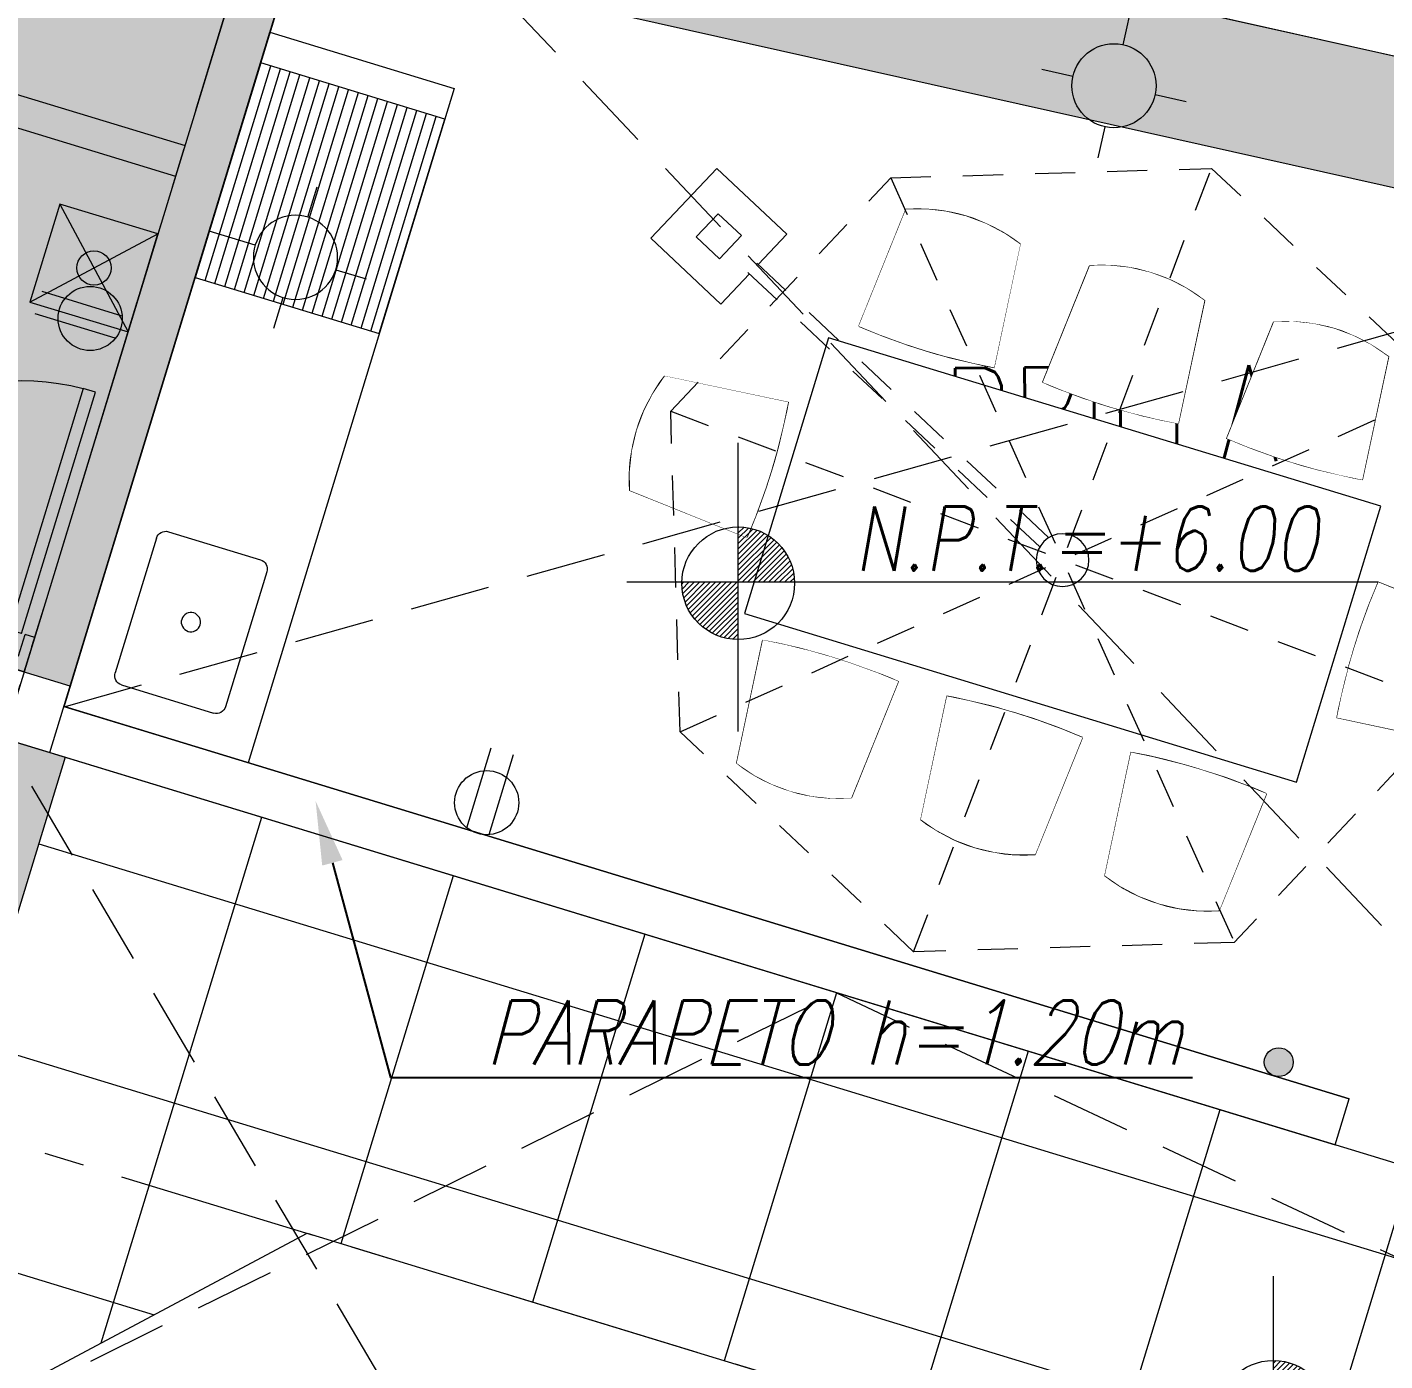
# Model space of a CAD drawing. Header units: millimetres. Extents: x 2471 to 2909, y 1327 to 1568.
# Drawn here: x 2655.52 to 2659.754, y 1510.783 to 1514.944 of the extents above; entities that cross this region are included whole.
import ezdxf
from ezdxf import colors
from ezdxf.entities.mleader import LeaderData, LeaderLine
from ezdxf.enums import TextEntityAlignment as Align
from ezdxf.math import Vec2, Vec3
from ezdxf.xclip import XClip

# ---------------------------------------------------------------- set-up
doc = ezdxf.new("R2010")
doc.units = ezdxf.units.MM
doc.header["$XCLIPFRAME"] = 2
doc.set_wipeout_variables(frame=1)
for name, pattern in [('ACAD_ISO07W100', [3, 0, -3]), ('HIDDEN', [0.375, 0.25, -0.125]), ('PHANTOM', [2.5, 1.25, -0.25, 0.25, -0.25, 0.25, -0.25])]:
    doc.linetypes.add(name, pattern=pattern)
doc.layers.get('0').update_dxf_attribs({"color": 251, "lineweight": 9})
for name, color, linetype, lineweight in [('A-Adoquines', 251, 'Continuous', 13), ('A-EJES', 251, 'PHANTOM', 13), ('A-ESTRUCTURA-HATCH', 251, 'Continuous', 13), ('A-MOBILIARIO', 251, 'Continuous', 13), ('A-MURO ALTO', 251, 'Continuous', 13), ('A-MURO BAJO', 251, 'Continuous', 13), ('A-MUROS', 251, 'Continuous', 13), ('A-PROYECCIONES', 251, 'HIDDEN', 13), ('A-PUERTAS', 251, 'Continuous', 13), ('A_30_DispositivosElect', 251, 'Continuous', 13), ('A_50_TextoAmbiente', 251, 'Continuous', 13), ('A_50_TextoIndicaciones', 251, 'Continuous', 13), ('DLP_VERDE', 251, 'Continuous', 13)]:
    doc.layers.add(name, color=color, linetype=linetype, lineweight=lineweight)
doc.layers.add('DLP_ÁREA COMÚN', color=251, linetype='Continuous', lineweight=13, plot=False)
doc.styles.add('R100-200', font='romans.shx', dxfattribs={"width": 0.8, "height": 0.3})
doc.styles.add('R80', font='romans.shx', dxfattribs={"width": 0.8, "oblique": 15, "height": 0.1})
doc.styles.add('R80-200', font='romans.shx', dxfattribs={"width": 0.8, "oblique": 10, "height": 0.2})
doc.styles.get("Standard").update_dxf_attribs({"font": 'arial.ttf'})

# ---------------------------------------------------------------- blocks, each defined once
blk = doc.blocks.new('TRAZO 2')
at = {"layer": 'A-Adoquines'}
h = blk.add_hatch(color=9, dxfattribs=at)
h.dxf.hatch_style = 1
h.paths.add_polyline_path([(84.93317516823299, 163.6957092331722), (85.1741600978421, 163.8251992370933), (85.86239642486908, 166.0779604893178), (85.67111840817961, 166.1363789904863)])
h.paths.add_polyline_path([(95.69746251052129, 161.819520264864), (95.88873920901096, 161.7610974051058), (96.23925789663917, 162.9086981611326), (96.04798119704355, 162.967120969668)])
h.paths.add_polyline_path([(90.84991845022887, 164.5545270415023), (90.49937970438623, 163.4067679475993), (90.3081068386673, 163.4652033178136), (90.65864043377223, 164.6129455128685)])
at = {"color": 8}
for points in [[(84.47590642314753, 166.501410392113), (95.80887998943217, 163.0401907181367)], [(86.47415570804151, 165.8904036125168), (85.97349699237384, 164.2504441263154)], [(85.77988287544576, 165.8077887175605), (90.57617918751203, 164.3429449973628)], [(87.07192024338292, 165.7079137135297), (86.72152030922007, 164.5601424463093)], [(87.66968477898627, 165.5254238313064), (87.31928484464879, 164.3776525575668)], [(88.2674493145023, 165.3429339425638), (87.91704938039766, 164.1951626678929)], [(85.59002277537365, 165.1861351653934), (90.38631907867966, 163.7212914340198)], [(88.86521385013475, 165.160444044508), (88.51481391588459, 164.012672778219)], [(89.462978385709, 164.9779541548342), (89.11257845154614, 163.8301828959957)], [(90.06074292151607, 164.7954642809927), (89.71034298717859, 163.6476929979399)], [(85.40016267242027, 164.5644816122949), (86.13940720551182, 164.3387078754604)]]:
    blk.add_lwpolyline(points, dxfattribs=at)
blk.add_lwpolyline([(85.8623961895064, 166.077959719114), (85.1741600978421, 163.8251992370933), (84.93317516834941, 163.6957092462108)])
blk = doc.blocks.new('A$C64a6e5d1')
at = {"layer": 'A-EJES', "ltscale": 0.5}
for p, q in [((76.88262106946786, 125.9981031296775), (81.26189353890368, 140.3446000060067)), ((76.34892446326558, 134.5254063131288), (102.9859042136814, 126.3946378026158))]:
    blk.add_line(p, q, dxfattribs=at)
blk = doc.blocks.new('EST P1')
at = {"layer": 'A-ESTRUCTURA-HATCH'}
h = blk.add_hatch(dxfattribs=at)
h.set_pattern_fill('ANSI31', color=256, scale=0.02, angle=-1.27e-14)
h.set_pattern_definition([(44.99999999999999, (-226392.077087921, -8188203.059610654), (-0.04490128060534576, 0.04490128060534578), [])])
h.paths.add_polyline_path([(-3.609998156578513, 5.049997552298009), (-3.610000176762696, 4.849997552111745), (-44.785000133008, 4.84999814722687), (-44.78500010908465, -0.1500023566186428), (-46.9899987593235, -0.1500020446255803), (-46.98999930798891, -11.15000239294022), (-3.609999100328423, -11.15005090925843), (-3.609999100328423, -11.40005090925843), (-47.23999938514316, -11.40005881432444), (-47.23999953552266, 0.1499976431950927), (-45.03499953550636, 0.1499976431950927), (-45.0350001337647, 5.049998153932393)])
h.paths.add_polyline_path([(5.875668717722874, 4.849997540004551), (5.875668724213028, 5.04999746195972), (35.53000006324146, 5.049996703863144), (35.53000006324146, 4.849997698329389)])
h.paths.add_polyline_path([(47.9150172030495, 5.049996227957308), (35.58000069746049, 5.049997348338366), (35.58000069746049, 4.849997348152101), (47.9150167714979, 4.849997607059777)])
h.paths.add_polyline_path([(51.86500159354182, 4.849997512064874), (53.37567124809721, 4.84999814722687), (53.37566821934888, 5.049995731562376), (51.86500180143048, 5.049995731562376)])
edge = h.paths.add_edge_path()
edge.add_arc((63.30066905260901, -0.1500025354325771), 9.699999993899837, 359.9999991583288, 539.9999991583288)
edge.add_line((53.60066905870917, -0.1500023929402232), (53.80066905872081, -0.1500023929402232))
edge.add_arc((63.30066905263811, -0.1500025345012546), 9.4999999939173, 0.904707007975901, 179.9999991462264, ccw=False)
edge.add_line((72.79948476422578, -2.6654452085495e-06), (70.35068066572421, 2.236943691968918e-05))
edge.add_line((70.35068066572421, 2.236943691968918e-05), (70.35067913253442, -0.1499448418617249))
edge.add_line((70.35067913253442, -0.1499448418617249), (73.00066904650885, -0.150002677924931))
edge = h.paths.add_edge_path()
edge.add_arc((63.30071679371758, -0.1499939998611808), 3.299962339182982, 0.0008535084975947384, 49.99468487219946)
edge.add_line((65.42212619486963, 2.377727027982473), (65.4221670004481, -0.1499835988506675))
edge.add_line((65.4221670004481, -0.1499835988506675), (65.27216700115241, -0.1499896282330155))
edge.add_line((65.27216700115241, -0.1499896282330155), (65.27206754402141, 2.496426238678396))
edge.add_arc((63.30066965197329, -0.1500051133334637), 3.300001295406272, 53.31658296793058, 179.9999577317531)
edge.add_line((60.00066835692269, -0.1500026788562536), (59.80066835691105, -0.1500026788562536))
edge.add_arc((63.30067374499049, -0.1500072199851274), 3.50000538808239, 2.4573619850427235, 179.9999256608235, ccw=False)
edge.add_line((66.79746054686257, 5.869567394256592e-05), (69.45068066581734, 3.157090395689011e-05))
edge.add_line((69.45068066581734, 3.157090395689011e-05), (69.45067913254024, -0.1499448418617249))
edge.add_line((69.45067913254024, -0.1499448418617249), (66.60067913253442, -0.1499448418617249))
h.paths.add_polyline_path([(-3.559999100340065, -11.15003591403365), (35.53000069747213, -11.15003591403365), (35.53000069747213, -11.40006590355188), (-3.559999100340065, -11.40006590355188)])
h.paths.add_polyline_path([(35.58000069746049, -11.1500659417361), (71.88000514594023, -11.1501255556941), (71.88000514594023, -11.40006201900542), (35.58000069746049, -11.40000240504742)])
blk = doc.blocks.new('A$C47ad906b')
at = {"linetype": 'ACAD_ISO07W100'}
blk.add_blockref('EST P1', (27.08587306272238, 53.63165718247183), dxfattribs=at)
blk = doc.blocks.new('A$C4760cff2')
at = {"layer": 'A_50_TextoAmbiente', "style": 'R100-200', "width": 0.8}
blk.add_text('PARRILLA', height=0.2999999999999997, rotation=0.5558906703335584, dxfattribs=at).set_placement((42.25978996683261, 48.31754847522825))
blk = doc.blocks.new('SIM NIVEL PLANTA')
at = {"linetype": 'Continuous'}
h = blk.add_hatch(dxfattribs=at)
h.set_pattern_fill('_USER', color=256, scale=0.0999963382923852, angle=45, style=0, pattern_type=0)
h.set_pattern_definition([(45, (35396.10580914898, 26516.48920438578), (-0.0707080889003696, 0.0707080889003696), [])])
h.paths.add_polyline_path([(-17.03192196782002, 1e-16), (-15.53208676343602, 1e-16, 0.4092090227661144), (-17.03192196782002, 1.474380134766136)])
h.paths.add_polyline_path([(-18.53175717220401, -1e-16, 0.4192358746569979), (-17.03192196782002, -1.525729753993459), (-17.03192196782002, 0)])
for p, q in [((-17.03192196782002, -3.974827738415029), (-17.03192196782002, 3.71603278895526)), ((0, 0), (-20, 0))]:
    blk.add_line(p, q)
blk.add_circle((-17.03192196782002, -0.0256748096136619), 1.500054944379798, dxfattribs=at)
at = {"style": 'R80'}
blk.add_attdef('N.P.T.+0.00', text='', height=2.029999999999998, dxfattribs=at).set_placement((-7.766043381718013, 2.014999999999999), align=Align.MIDDLE_CENTER)
blk = doc.blocks.new('record-lav.acero-poza36x50cm')
for p, q in [((-0.2199999999999704, 0), (0.2199999999999704, 0)), ((-0.2499999999997158, -0.0300000000002001), (-0.2499999999997158, -0.330000000000382)), ((0.2500000000001705, -0.0300000000002001), (0.2499999999997158, -0.330000000000382)), ((-0.2199999999999704, -0.3600000000001273), (0.2199999999999704, -0.3600000000001273))]:
    blk.add_line(p, q)
for centre, major_axis, ratio, start_param, end_param in [((-0.2199999999999704, -0.0300000000002001), (0.0212132034355709, 0.0212132034355708), 0.9999999999930148, 0.7853981634009408, 2.356194490188852), ((0.2199999999999704, -0.0300000000002001), (0.0212132034357779, 0.0212132034357779), 0.9999999999734897, 5.49778714376888, 7.068583470586496), ((-0.0006024607001791, -0.1793611924067591), (0.02121320343565, 0.02121320343565), 1, 4.712388980384689, 10.99557428756427), ((-0.2199999999999704, -0.330000000000382), (-0.0212132034355473, 0.0212132034355473), 0.9999999999914452, 0.7853981634017257, 2.356194490188066), ((0.2199999999999704, -0.330000000000382), (-0.0212132034357495, 0.0212132034357495), 0.9999999999723796, 2.356194490180429, 3.926990817001051)]:
    blk.add_ellipse(centre, major_axis=major_axis, ratio=ratio, start_param=start_param, end_param=end_param)
blk = doc.blocks.new('SILLA_COMEDOR')
for p, q in [((-0.2073582194279879, -0.0383792724460364), (-0.2453945802990347, -0.473136866465211)), ((0.2453927962342277, -0.4731164742261173), (0.2073582194861956, -0.0383792724460364))]:
    blk.add_line(p, q)
for centre, radius, start, end in [((0, -0.5793543737381697), 0.5793543742522715, 69.0279442960344, 110.9720557039656), ((-9.39453020692e-05, 1.766469174996018), 2.252999693675207, 263.7493962586, 276.2553649160509)]:
    blk.add_arc(centre, radius, start, end)
blk.add_wipeout([(-0.207358219546896, -0.03837927430724042), (-0.13540055829766257, -0.01604435368056567), (-0.07132115142243564, -0.004406736734678507), (3.1940522342696714e-11, -6.866434087982043e-10), (0.07375073616168257, -0.004713339599729194), (0.14522372547405948, -0.018496494635577232), (0.2073582193822363, -0.03837927430724042), (0.2453927962342277, -0.47311647457304234), (0.1674876644503481, -0.4802893847557779), (0.06450647356545726, -0.48560418240793396), (-3.351801041450362e-07, -0.48653051629662525), (-0.0782065033779245, -0.48517601418355916), (-0.16836971331880973, -0.4802375023644178), (-0.2453945802731771, -0.47313686771513747)])
blk = doc.blocks.new('MUELBE8')
at = {"yscale": 0.8999999999999774, "zscale": 0.8999999999999774}
for p, xscale in [((-1.499999698623924, 1.387877465982456), 0.8999999999999774), ((-0.8997510060667082, 1.387877465807833), -0.8999999999999774), ((-0.2997510060667992, 1.387877465807833), -0.8999999999999774)]:
    blk.add_blockref('SILLA_COMEDOR', p, dxfattribs=dict(at, xscale=xscale))
for p, xscale, yscale, zscale, rotation in [((-2.287877465039401, 0.4500090593937784), -0.9000000000000062, 0.9000000000000062, 0.9000000000000058, 90), ((0.4878774657845497, 0.4499996983795427), 0.9000000000000055, 0.9000000000000055, 0.9000000000000055, 270), ((-1.499999698623924, -0.4878774660173804), -0.899999999999977, 0.899999999999977, 0.899999999999977, 180), ((-0.8997510060667082, -0.4878774657845497), 0.899999999999977, 0.899999999999977, 0.899999999999977, 180), ((-0.2997510060667992, -0.4878774657845497), 0.899999999999977, 0.899999999999977, 0.899999999999977, 180)]:
    blk.add_blockref('SILLA_COMEDOR', p, dxfattribs=dict(xscale=xscale, yscale=yscale, zscale=zscale, rotation=rotation))
blk.add_wipeout([(-2.220446049250313e-15, 0.9000000000232831), (-1.799999999254851, 0.9000000000232831), (-1.799999999254851, 2.3284650346918155e-11), (-2.220446049250313e-15, 2.3284779990422388e-11)])
blk.add_lwpolyline([(-1.799999999254851, 0), (0, 0), (0, 0.9000000000232831), (-1.799999999254851, 0.9000000000232831)], close=True)
blk = doc.blocks.new('SOMBRILLA')
at = {"linetype": 'HIDDEN', "ltscale": 0.5}
for p, q in [((359.8244784818958, -3.736715704668313), (359.8244784818958, -6.351548237726092)), ((358.8999955737959, -4.119649063330598), (360.7489613899961, -5.968614879064262)), ((358.8999955747277, -5.968614879530378), (360.748961390927, -4.119649063795805)), ((359.7433969490226, -5.057335674297065), (358.5022615194321, -5.569923031609505)), ((358.5170622160654, -5.044131970964827), (361.054561453871, -5.045992738567747)), ((359.7592474324629, -5.09406655933708), (358.5175688648592, -5.606878233142197))]:
    blk.add_line(p, q, dxfattribs=at)
at = {"linetype": 'ByBlock'}
for p, q in [((358.5448566246773, -5.411444118712552), (358.2676927642892, -5.526249147952058)), ((358.5448566246773, -5.411444118712552), (358.5946891726921, -5.531750529539295)), ((358.2676927642892, -5.526249147952058), (358.3824977949257, -5.803413007874951)), ((358.4907370144497, -5.542100415099412), (358.398349060677, -5.580368758179702)), ((358.4907370144497, -5.542100415099412), (358.5290053579956, -5.634488368406892)), ((358.398349060677, -5.580368758179702), (358.436617404222, -5.672756711487182)), ((358.6099965162571, -5.568705730140209), (358.6596616543825, -5.68860797816933)), ((358.5290053579956, -5.634488368406892), (358.436617404222, -5.672756711487182)), ((358.6596616543825, -5.68860797816933), (358.3824977949257, -5.803413007874951))]:
    blk.add_line(p, q, dxfattribs=at)
at = {"linetype": 'HIDDEN', "ltscale": 0.5}
blk.add_lwpolyline([(359.8244784818958, -3.736715704668313), (358.8999955737959, -4.119649063330598), (358.5170622160654, -5.044131970964827), (358.8999955747277, -5.968614879530378), (359.8244784818958, -6.351548237726092), (360.7489613899961, -5.968614879064262), (361.1318947477266, -5.044131971430488), (360.748961390927, -4.119649063795805)], close=True, dxfattribs=at)
at = {"linetype": 'ByBlock', "ltscale": 0.5}
blk.add_circle((359.8244784818962, -5.044131970964827), 0.0821495764580505, dxfattribs=at)
blk = doc.blocks.new('A$C5E423DB2')
at = {"layer": 'A-PUERTAS'}
for p, q in [((0.0381000000052154, 0.1000000052154065), (0.03809999837540089, 0.8000000007450581)), ((0.03809999837540089, 0.8000000007450581), (0.07309999840799719, 0.7999999970197678)), ((0.07309999840799719, 0.7999999970197678), (0.0731000000378117, 0.1000000052154065)), ((0.0381000000052154, 0.1000000052154065), (0.0731000000378117, 0.1000000052154065))]:
    blk.add_line(p, q, dxfattribs=at)
at = {"layer": 'A-PUERTAS', "linetype": 'Continuous'}
for p, q in [((0, 0.1000000014901162), (0.0280999999959022, 0.1000000052154065)), ((0, 0), (0, 0.1000000014901162)), ((0.0280999999959022, 0.0381000004708768), (0.0280999999959022, 0.1000000052154065)), ((0.8000000002793968, 0.1000000014901162), (0.7719000002834946, 0.1000000052154065)), ((0.7719000002834946, 0.0381000004708768), (0.7719000002834946, 0.1000000052154065)), ((0.8000000001629816, 0), (0.8000000001629816, 0.1000000014901162)), ((0.0381000000052154, 0.0381000004708768), (0.0280999999959022, 0.0381000004708768)), ((0.0381000000052154, 0), (0.0381000000052154, 0.0381000004708768)), ((0.7619000002741814, 0), (0.7619000002741814, 0.0381000004708768)), ((0.7619000002741814, 0.0381000004708768), (0.7719000002834946, 0.0381000004708768)), ((0, 0), (0.0381000000052154, 0)), ((0.8000000002793968, 0), (0.7619000002741814, 0))]:
    blk.add_line(p, q, dxfattribs=at)
at = {"layer": 'A-PUERTAS', "color": 7, "linetype": 'Continuous'}
blk.add_arc((0.0365534737939015, 0.0793453231453896), 0.7215807719765989, 1.640270668491661, 87.09684895294437, dxfattribs=at)
blk = doc.blocks.new('INTERRUPTOR  75')
at = {"layer": 'A_30_DispositivosElect'}
blk.add_hatch(color=256, dxfattribs=at).paths.add_polyline_path([(0.04499999999996145, 0, 1), (-0.04500000000044978, 0, 1)])
blk.add_circle((0, 0), 0.045, dxfattribs=at)
blk = doc.blocks.new('BRAQUET 1 EN 75')
at = {"layer": 'A_30_DispositivosElect'}
for p, q in [((0, 0.3937497286474354), (0, 0.4932045920668316)), ((-0.2306484439618543, 0.2624997286479811), (-0.1312499999994543, 0.2624997286479811)), ((0.1312499999994543, 0.2624997286479811), (0.2306484439618543, 0.2624997286479811)), ((0, 0.1312497286485268), (0, -0.0187499999997272)), ((-0.1124999999997271, -0.0187499999997272), (0.1124999999997271, -0.0187499999997272))]:
    blk.add_line(p, q, dxfattribs=at)
blk.add_circle((0, 0.2624997286479811), 0.1312499999994543, dxfattribs=at)
blk = doc.blocks.new('T. 1 EN 75')
at = {"layer": 'A_30_DispositivosElect'}
for p, q in [((-0.03638979152674438, 0.006856116289782221), (-0.03638979152674438, 0.2678291965476092)), ((0.03638979152674438, 0.006856116289782221), (0.03638979152674438, 0.2678291965476092))]:
    blk.add_line(p, q, dxfattribs=at)
blk.add_circle((0, 0.1000000000001364), 0.1000000000001624, dxfattribs=at)
blk = doc.blocks.new('LUZ EMERGENCIA 1 EN 75')
at = {"layer": 'A_30_DispositivosElect', "ltscale": 0.05}
h = blk.add_hatch(color=256, dxfattribs=at)
h.paths.add_polyline_path([(0.2180971009785785, 0.2180971009796091), (0.180384739315613, 0.2558094626428105, 0.19891236738392), (0.164763767644888, 0.218097100978775, 0.1989123673779011), (0.1803847393147396, 0.1803847393156129)])
h.paths.add_polyline_path([(0.1803847393147396, 0.1803847393156129, 0.4142135623780463), (0.2558094626422113, 0.1803847393157405), (0.2180971009785785, 0.2180971009796091)])
h.paths.add_polyline_path([(0.2558094626422113, 0.1803847393157405, 0.1989123673770216), (0.2714304343119352, 0.218097100978775, 0.1989123673824987), (0.2558094626414165, 0.2558094626426043), (0.2180971009785785, 0.2180971009796091)])
h.paths.add_polyline_path([(0.2180971009785785, 0.2180971009796091), (0.2558094626414165, 0.2558094626426043, 0.4142135623650905), (0.180384739315613, 0.2558094626428105)])
for p, q in [((0.05809710097841174, 0.05809710097877512), (0.3780971009784118, 0.3780971009801095)), ((0.05809710097841174, 0.3780971009807766), (0.3780971009784118, 0.05809710097877512))]:
    blk.add_line(p, q, dxfattribs=at)
blk.add_lwpolyline([(0.05809710097841174, 0.3780971009807766), (0.05809710097841174, 0.05809710097877512), (0.3780971009784118, 0.05809710097877512), (0.3780971009784118, 0.3780971009801095)], close=True, dxfattribs=at)
blk.add_circle((0.2180971009784116, 0.218097100978775), 0.05333333333352358, dxfattribs=at)

msp = doc.modelspace()

# ---------------------------------------------------------------- hatches: boundary and pattern name
at = {"layer": 'A-MOBILIARIO'}
h = msp.add_hatch(dxfattribs=at)
h.set_pattern_fill('LINE', color=8, scale=0.009999999999999998, angle=73.02536561269334)
h.set_pattern_definition([(73.02536561269326, (2657.147316999842, 1520.927879166608), (-0.03036678264743269, 0.009269358750398152), [])])
h.paths.add_polyline_path([(2656.248541012515, 1514.832196743978), (2656.04418086644, 1514.162691755039), (2656.618030182195, 1513.987529980769), (2656.822390329201, 1514.657034970639)])
at = {"layer": 'DLP_VERDE'}
h = msp.add_hatch(dxfattribs=at)
h.set_pattern_fill('AR-SAND', color=256, scale=0.003500000000000004, angle=215)
h.set_pattern_definition([(252.5, (-223918.5418844333, -8186702.851716646), (0.1028379063742485, -0.1371042579803463), [0, -0.1351280000000002, 0, -0.1511300000000002, 0, -0.1444625000000001]), (222.5, (-223918.5418844333, -8186702.851716646), (0.01502412461654387, -0.2957586482645719), [0, -0.07289800000000009, 0, -0.1217930000000001, 0, -0.04667250000000005]), (182.5, (-223918.4523126147, -8186702.788997783), (-0.2264915386418957, -0.1592051501849951), [0, -0.04445000000000005, 0, -0.1600200000000002, 0, -0.2089150000000002]), (172.5, (-223918.4523126147, -8186702.788997783), (-0.1741606377632481, -0.2171998499440062), [0, -0.02222500000000002, 0, -0.1049020000000001, 0, -0.1200150000000001])])
edge = h.paths.add_edge_path()
edge.add_line((2666.506645720037, 1511.108121630554), (2666.015345898158, 1509.498279155982))
edge.add_line((2666.015345898158, 1509.498279155982), (2667.456310142988, 1509.058434129511))
edge.add_arc((2666.726403653672, 1506.667359790584), 2.499999995586934, 37.04784361401312, 73.02450961096451, ccw=False)
edge.add_line((2668.721735397462, 1508.173564029676), (2666.506645720037, 1511.108121630554))
h.paths.add_polyline_path([(2666.394968208587, 1511.256072340352), (2664.471460681896, 1513.804341013362), (2663.868442530416, 1513.939281171938), (2665.878422193134, 1511.276453947467), (2665.437447337222, 1509.831511323159), (2665.916207772759, 1509.687317680386)])
h.paths.add_polyline_path([(2661.46070966051, 1514.478070685459), (2656.479318994643, 1515.592779498366), (2656.362194703273, 1515.209096257394), (2661.343687151289, 1514.09436466713)])
at = {"layer": 'DLP_ÁREA COMÚN', "transparency": 33554559}
h = msp.add_hatch(color=8, dxfattribs=at)
h.dxf.hatch_style = 1
h.paths.add_polyline_path([(2650.187338757408, 1514.059788027597), (2651.071617621193, 1516.956594840442), (2656.524060147807, 1515.736476574843), (2655.654621198824, 1512.888003000808), (2654.448307468082, 1513.256243859237), (2654.309504152995, 1512.801516655651)])
h.paths.add_polyline_path([(2666.103961089502, 1441.008470715774), (2668.134977005007, 1441.854032336553), (2670.076031348777, 1437.191672830661), (2668.045015433912, 1436.346111209882)])

# ---------------------------------------------------------------- linework, layer by layer
at = {"layer": 'A-MOBILIARIO', "elevation": -3.362277385823111e-06}
for points in [[(2655.635614601073, 1512.823523051856), (2656.277247205485, 1514.927877312345), (2656.852073239271, 1514.752641392691), (2656.209492904243, 1512.648350452823)], [(2656.248541012515, 1514.832196743978), (2656.04418086644, 1514.162691755039), (2656.618030182195, 1513.987529980769), (2656.822390329201, 1514.657034970639)]]:
    msp.add_lwpolyline(points, close=True, dxfattribs=at)
at = {"layer": 'A-MURO ALTO'}
for p, q in [((2656.480133919911, 1515.592597137955, -3.362277385823111e-06), (2664.472275606553, 1513.804158653883, -3.362277385823111e-06)), ((2655.634994827523, 1512.823712229547, -3.362277385823111e-06), (2659.64216776983, 1511.600322247302, -3.362277385823111e-06))]:
    msp.add_line(p, q, dxfattribs=at)
at = {"layer": 'A-MURO BAJO'}
for p, q in [((2655.28659365241, 1514.795471247104, -3.362277385823111e-06), (2656.012343601927, 1514.573928913852, -3.362277385823111e-06)), ((2655.168771962482, 1514.726882062671, -3.362277385823111e-06), (2655.98314761454, 1514.478285859158, -3.362277385823111e-06)), ((2654.708404091354, 1510.283793774252, -3.362277385823111e-06), (2656.393582391108, 1511.18063322064, -3.362277385823111e-06)), ((2656.393582391167, 1511.18063322064, -3.362277385823111e-06), (2657.780590598784, 1510.75725803413, -3.362277385823111e-06))]:
    msp.add_line(p, q, dxfattribs=at)
at = {"layer": 'A-MURO BAJO', "elevation": -3.362277385823111e-06}
msp.add_lwpolyline([(2661.46070966051, 1514.478070685459), (2656.479318994643, 1515.592779498366), (2656.362194703273, 1515.209096257394), (2661.343687151289, 1514.09436466713)], close=True, dxfattribs=at)
at = {"layer": 'A-MUROS'}
msp.add_line((2655.591206807781, 1512.680243487289, -3.362277385823111e-06), (2656.524060376999, 1515.736477267747, -3.362277385823111e-06), dxfattribs=at)
at = {"layer": 'A-MUROS', "color": 8, "elevation": -3.362277385823111e-06}
msp.add_lwpolyline([(2656.33333020575, 1515.625448083324), (2655.447650471782, 1512.724065457289), (2655.591115056064, 1512.680271475395)], dxfattribs=at)
at = {"layer": 'A-PROYECCIONES'}
for p, q in [((2654.384891177374, 1513.04846562427, -3.362277385823111e-06), (2655.556451470001, 1512.690852877503, -3.362277385823111e-06)), ((2658.04396284624, 1511.93105701339, -3.362277385823111e-06), (2665.659655113173, 1508.335196208959, -3.362277385823111e-06))]:
    msp.add_line(p, q, dxfattribs=at)
at = {"layer": 'A-PROYECCIONES', "color": 8, "elevation": -3.362277385823111e-06}
msp.add_lwpolyline([(2654.709939759595, 1510.28332422935), (2658.044101260682, 1511.931510652234)], dxfattribs=at)
at = {"layer": 'DLP_ÁREA COMÚN', "color": 8, "transparency": 33554559}
msp.add_lwpolyline([(2650.187338757408, 1514.059788027597), (2651.071617621193, 1516.956594840442), (2656.524060147807, 1515.736476574843), (2655.654621198824, 1512.888003000808), (2654.448307468082, 1513.256243859237), (2654.309504152995, 1512.801516655651)], close=True, dxfattribs=at)

# ---------------------------------------------------------------- block references
at = {"color": 1}
msp.add_blockref('A$C64a6e5d1', (2575.878941199735, 1377.926736980495), dxfattribs=at)
at = {"rotation": 0.008731308866726288}
msp.add_blockref('TRAZO 2', (2569.801711180967, 1346.574673914169, -2.55348877945221e-06), dxfattribs=at)
at = {"layer": 'A-MOBILIARIO', "xscale": -1, "rotation": 73.02536561269713}
msp.add_blockref('record-lav.acero-poza36x50cm', (2655.8589463561, 1513.139184630295, -3.362277385823111e-06), dxfattribs=at)
at = {"layer": 'A-PUERTAS', "linetype": 'Continuous', "xscale": -1.125000001505891, "yscale": 1.125000001505891, "zscale": 1.12500000150589, "rotation": 343.0246728692745}
msp.add_blockref('A$C5E423DB2', (2655.510957195649, 1512.931858056044, -3.362277385823111e-06), dxfattribs=at)
at = {"layer": 'A_30_DispositivosElect', "xscale": -1, "rotation": 253.0254164116067}
msp.add_blockref('BRAQUET 1 EN 75', (2656.105837186383, 1514.301993411784, -9.491551302444711e-06), dxfattribs=at)
at = {"layer": 'A_30_DispositivosElect'}
for name, p, rotation in [('LUZ EMERGENCIA 1 EN 75', (2655.456505487549, 1514.046798146149, -5.818039784957825e-06), 343.1683112256736), ('T. 1 EN 75', (2655.812108746431, 1514.005648770188, -4.843619478833716e-06), 73.02459946843031), ('T. 1 EN 75', (2656.923927868068, 1512.428466299368, -2.447181730147463e-06), 343.0245994684303)]:
    msp.add_blockref(name, p, dxfattribs=dict(at, rotation=rotation))
msp.add_blockref('INTERRUPTOR  75', (2659.422879677375, 1511.714600589876, -7.079777265074998e-06), dxfattribs=at)
at = {"layer": 'A_50_TextoIndicaciones'}
ref = msp.add_blockref('SIM NIVEL PLANTA', (2661.402006452721, 1510.611168808123, -3.362277385823111e-06), dxfattribs=dict(at, xscale=0.1171875000000001, yscale=0.1171875000000001, zscale=0.1171875000000001))
ref.add_attrib('N.P.T.+0.00', 'N.P.T.=+6.00', dxfattribs={"layer": '0', "height": 0.2, "rotation": 5.336085289072462e-08, "style": 'R80-200', "oblique": 10, "width": 0.8}).set_placement((2660.491923244575, 1510.847301619877, -3.362277385823111e-06), align=Align.TOP_CENTER)

# ---------------------------------------------------------------- next in the draw order: block references
at = {"linetype": 'ACAD_ISO07W100'}
ref = msp.add_blockref('A$C47ad906b', (2601.728454235148, 1500.834873529901, -2.304718188154694e-09), dxfattribs=dict(at, rotation=257.382711444673))
XClip(ref).set_block_clipping_path([(-32.77710999548435, 2.2226421867962927), (98.96615245100111, 2.2311685525346547), (98.96582661475986, 7.231224972754717), (99.7946497676894, 7.231278989929706), (100.08608320448548, 13.481463528471068), (100.176612354815, 17.314981514588), (100.32678451668471, 20.530439506517723), (97.17119621951133, 20.67732101166621), (93.53380543459207, 23.280716648325324), (85.41223580669612, 23.279833930078894), (85.41217793151736, 21.808750877389684), (84.86857534665614, 21.459551773732528), (84.2744105560705, 21.01401810324751), (83.7236675163731, 20.53151851356961), (83.22179840318859, 20.020823718979955), (82.91194829251617, 19.664258553879336), (82.69026670884341, 19.38575214636512), (82.420844219625, 19.017134400783107), (81.52532524056733, 21.681570396991447), (-19.037432584911585, 21.6816708042752), (-22.95227990951389, 17.248210166580975), (-26.321719695813954, 13.732875738991424), (-31.40991248935461, 12.208078899187967), (-35.66280288435519, 13.13839321071282)])

# ---------------------------------------------------------------- next in the draw order: block references
msp.add_blockref('A$C4760cff2', (2615.714668416236, 1465.258185988111, 1.468686178264443e-05))

# ---------------------------------------------------------------- next in the draw order: block references
at = {"layer": 'A-MOBILIARIO', "rotation": 343.0255237650036}
msp.add_blockref('MUELBE8', (2659.478108423318, 1512.588349601073, -3.362277385823111e-06), dxfattribs=at)

# ---------------------------------------------------------------- next in the draw order: linework, layer by layer
at = {"layer": 'A-MURO BAJO', "elevation": -3.362277385823111e-06}
msp.add_lwpolyline([(2655.591206802193, 1512.680243468662), (2659.598375943482, 1511.456857006816), (2659.642175193141, 1511.600319983256), (2655.634994768122, 1512.823712251899)], dxfattribs=at)
at = {"layer": 'A-PROYECCIONES'}
for p, q in [((2656.480134010395, 1515.592597121192, -3.362277385823111e-06), (2660.503019643852, 1511.337779399758, -3.362277385823111e-06)), ((2655.635614601073, 1512.823523051856, -3.362277385823111e-06), (2661.457293555453, 1514.464045471331, -3.362277385823111e-06)), ((2657.374574091831, 1509.452845061948, -3.362277385823111e-06), (2655.447511056663, 1512.724106396367, -3.362277385823111e-06))]:
    msp.add_line(p, q, dxfattribs=at)

# ---------------------------------------------------------------- next in the draw order: block references
at = {"xscale": -1, "rotation": 159.1813518468917}
msp.add_blockref('SOMBRILLA', (2320.624514329734, 1636.451771093351, -3.362277385823111e-06), dxfattribs=at)
at = {"layer": 'A_30_DispositivosElect', "rotation": 167.386460161905}
msp.add_blockref('BRAQUET 1 EN 75', (2658.966315250632, 1515.017006604751, -3.421602036271572e-06), dxfattribs=at)
at = {"layer": 'A_50_TextoIndicaciones'}
ref = msp.add_blockref('SIM NIVEL PLANTA', (2659.733312467105, 1513.211862088, -3.362277385823111e-06), dxfattribs=dict(at, xscale=0.1171875000000001, yscale=0.1171875000000001, zscale=0.1171875000000001))
ref.add_attrib('N.P.T.+0.00', 'N.P.T.=+6.00', dxfattribs={"layer": '0', "height": 0.2, "rotation": 5.336085289072462e-08, "style": 'R80-200', "oblique": 10, "width": 0.8}).set_placement((2658.82322925896, 1513.447994899755, -3.362277385823111e-06), align=Align.TOP_CENTER)

# ---------------------------------------------------------------- next in the draw order: leaders
at = {"layer": 'A_50_TextoIndicaciones', "linetype": 'Continuous'}
ml = msp.add_multileader_mtext('Standard', dxfattribs=at)
ml.set_content('{\\Fromans|c0;\\Q15;\\W0.8;PARAPETO h=1.20m}', color=256)
ml.set_leader_properties(color=7)
ml.build(insert=Vec2(0, 0))
ml.multileader.update_dxf_attribs({"text_left_attachment_type": 6, "text_right_attachment_type": 6, "arrow_head_size": 0.2})
ctx = ml.context
ctx.base_point, ctx.char_height, ctx.arrow_head_size, ctx.landing_gap_size, ctx.plane_origin = Vec3(2656.848810694848, 1511.66710018721, -3.362277385823111e-06), 0.2, 0.2, 0.1, Vec3(2659.185473653771, 1511.808961192896, -3.362277385823111e-06)
ctx.left_attachment, ctx.right_attachment = 6, 6
notes = []
notes.append((ctx, [(1, (1, 1, 0), (2656.653427656849, 1511.66710018721, -3.362277385823111e-06), (1, 0), 0.1953830379992724, [(0, [(2656.419538602545, 1512.529562007455, -3.362277385823111e-06)], 0, [])])]))
ctx.mtext.insert, ctx.mtext.width, ctx.mtext.flow_direction = Vec3(2656.948810694848, 1511.907100187433, -3.362277385823111e-06), 2.183811972237891, 5
ml = msp.add_multileader_mtext('Standard', dxfattribs=at)
ml.set_content('{\\Fromans|c0;\\Q15;\\W0.8;PARAPETO h=1.20m}', color=256)
ml.set_leader_properties(color=7)
ml.build(insert=Vec2(0, 0))
ml.multileader.update_dxf_attribs({"text_left_attachment_type": 6, "text_right_attachment_type": 6, "arrow_head_size": 0.2})
ctx = ml.context
ctx.base_point, ctx.char_height, ctx.arrow_head_size, ctx.landing_gap_size, ctx.plane_origin = Vec3(2656.848810694848, 1511.66710018721, -3.362277385823111e-06), 0.2, 0.2, 0.1, Vec3(2659.185473653771, 1511.808961192896, -3.362277385823111e-06)
ctx.left_attachment, ctx.right_attachment = 6, 6
notes.append((ctx, [(1, (1, 1, 0), (2656.653427656849, 1511.66710018721, -3.362277385823111e-06), (1, 0), 0.1953830379992724, [(0, [(2656.419538602545, 1512.529562007455, -3.362277385823111e-06)], 0, [])])]))
ctx.mtext.insert, ctx.mtext.width, ctx.mtext.flow_direction = Vec3(2656.948810694848, 1511.907100187433, -3.362277385823111e-06), 2.183811972237891, 5
for ctx, leaders in notes:
    for number, flags, end, landing, length, lines in leaders:
        leader = LeaderData()
        leader.index, (leader.has_last_leader_line, leader.has_dogleg_vector, leader.attachment_direction) = number, flags
        leader.last_leader_point, leader.dogleg_vector, leader.dogleg_length = Vec3(end), Vec3(landing), length
        for number, points, colour, breaks in lines:
            line = LeaderLine()
            line.index, line.vertices, line.color, line.breaks = number, Vec3.list(points), colors.encode_raw_color(colour), breaks
            leader.lines.append(line)
        ctx.leaders.append(leader)

doc.saveas('drawing.dxf')
